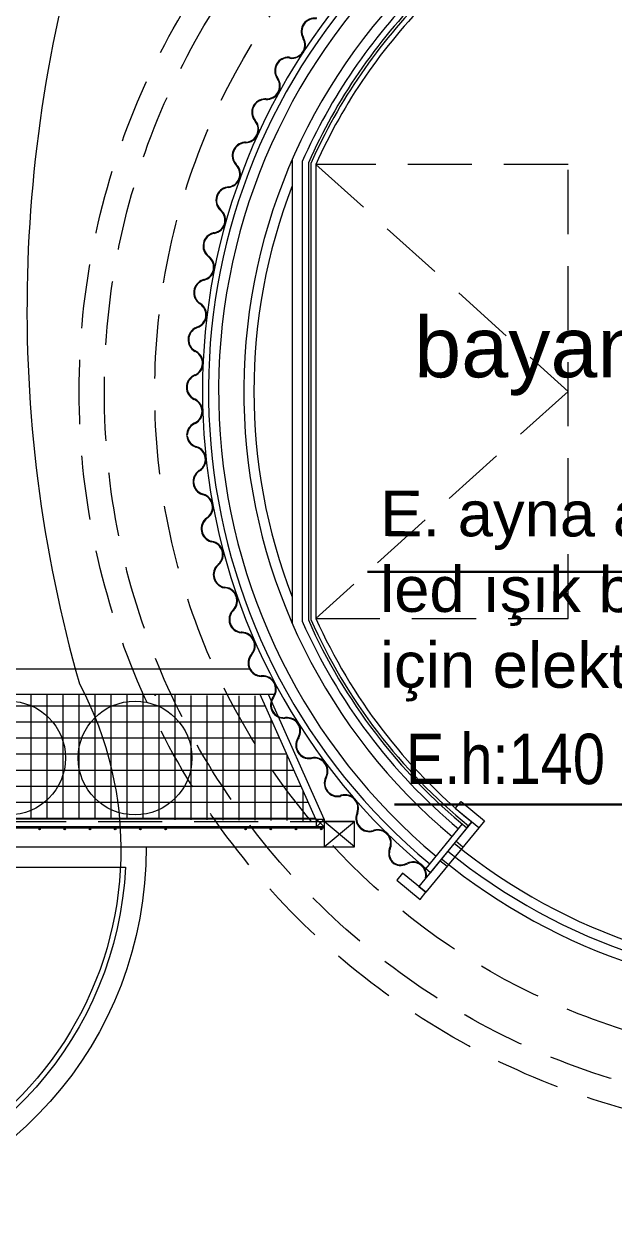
# Model space of a CAD drawing. Header units: millimetres. Extents: x 54215 to 67697, y 23496 to 56611.
# Drawn here: x 61031.6 to 61148.6, y 47274.3 to 47512.5 of the extents above; entities that cross this region are included whole.
import ezdxf

# ---------------------------------------------------------------- set-up
doc = ezdxf.new("R2010")
doc.units = ezdxf.units.MM
doc.linetypes.add('DASHED', pattern=[19.049999999999997, 12.7, -6.349999999999998])
for name, color, linetype, lineweight in [('no3_ahsap gorunus on ince', 32, 'Continuous', 13), ('no3_duvar kaplama', 8, 'Continuous', 0), ('no3_kutu profil gorunus', 8, 'Continuous', 0), ('no3_kutuprofil kesit', 74, 'Continuous', 18), ('no3_tefriş arka ince', 65, 'Continuous', 13), ('no3_tefriş izdüşüm', 87, 'Continuous', 15), ('t_elektrik', 1, 'Continuous', 30), ('t_yazı', 154, 'Continuous', 25)]:
    doc.layers.add(name, color=color, linetype=linetype, lineweight=lineweight)
doc.layers.add('no3_ahsap kesit on', color=7, linetype='Continuous', lineweight=20, true_color=0xfca103)
doc.layers.add('no3_alçıpan kesit', color=7, linetype='Continuous', lineweight=20, true_color=0xf5003d)
doc.styles.add('1.50', font='ARIALN.TTF', dxfattribs={"height": 10})
doc.styles.get("Standard").update_dxf_attribs({"font": 'arial.ttf'})

# ---------------------------------------------------------------- blocks, each defined once
blk = doc.blocks.new('asmakatplanblok')
at = {"layer": 'no3_duvar kaplama'}
h = blk.add_hatch(dxfattribs=at)
h.set_pattern_fill('NET', color=256)
h.set_pattern_definition([(9.199999999999998e-15, (-1.45519e-11, 0), (0, 3.174999999999998), []), (90, (-1.45519e-11, 0), (-3.174999999999998, 2e-16), [])])
edge = h.paths.add_edge_path(flags=17)
edge.add_line((63565.35333459888, 26567.82364310756), (63512.04525068808, 26567.82364310756))
edge.add_line((63512.04525068808, 26567.82364310756), (63512.04525068808, 26543.07889600084))
edge.add_line((63512.04525068808, 26543.07889600084), (63572.23685148214, 26543.07889600084))
edge.add_arc((63502.50048439352, 26537.00937334391), 70.00000000000753, 4.974218061164924, 26.11688853062726)
edge = h.paths.add_edge_path()
edge.add_line((63600.27381252236, 26567.5183986771), (63565.35333459888, 26567.82364310755))
edge.add_arc((63502.50048439352, 26537.00937334391), 70.00000000000765, 4.974218061164777, 26.11688853062708, ccw=False)
edge.add_line((63572.23685148214, 26543.07889600084), (63611.29919174477, 26542.77365157038))
edge.add_line((63611.29919174477, 26542.77365157038), (63600.27381252233, 26567.5183986771))
h.paths.add_polyline_path([(63503.04525068808, 26567.82364310756), (63359.65905911447, 26567.82364310756), (63359.65905911447, 26543.07889600084), (63503.04525068808, 26543.07889600084)], flags=17)
h.paths.add_polyline_path([(63350.65905911443, 26567.82364310756), (63207.27286754082, 26567.82364310756), (63207.27286754082, 26543.07889600084), (63350.65905911443, 26543.07889600084)], flags=17)
h.paths.add_polyline_path([(63198.27286754081, 26567.82364310756), (63054.88667596718, 26567.82364310756), (63054.88667596718, 26543.07889600084), (63198.27286754081, 26543.07889600084)], flags=17)
edge = h.paths.add_edge_path()
edge.add_line((63597.89802330107, 26567.82364310756), (62895.00048439355, 26567.82364310756))
edge.add_line((63045.88667596719, 26543.07889600084), (63045.88667596719, 26567.82364310756))
edge.add_line((63045.88667596719, 26543.07889600084), (62902.50048439357, 26543.07889600084))
edge.add_line((62902.50048439357, 26543.07889600084), (62902.50048439357, 26567.82364310756))
at = {"layer": 'no3_ahsap gorunus on ince'}
for radius, end in [(117.6751330176594, 272.8858723858554), (115.6751330176594, 272.8707175188166), (119.6751330176594, 272.9005206608172)]:
    blk.add_arc((63711.7988443969, 26627.89879998528), radius, 230.7586932150883, end, dxfattribs=at)
at = {"layer": 'no3_ahsap kesit on'}
for p, q in [((63640.34037406548, 26537.57160704221), (63638.9374347634, 26538.69941796216)), ((63637.18308260088, 26533.69398427499), (63635.78043946004, 26534.82215779043)), ((63631.61401909701, 26529.72707883205), (63633.00809863558, 26528.58842074458))]:
    blk.add_line(p, q, dxfattribs=at)
for points in [[(63644.60707285185, 26542.78925311116), (63643.46841476438, 26541.39517357259), (63638.82148296918, 26545.19070053085), (63639.96014105666, 26546.58478006942)], [(63631.86944054811, 26527.19434120601), (63633.00809863558, 26528.58842074458), (63628.36116684039, 26532.38394770284), (63627.22250875293, 26530.98986816428)]]:
    blk.add_lwpolyline(points, close=True, dxfattribs=at)
for points in [[(63642.07433522581, 26542.53383166006), (63631.61401909701, 26529.72707883205)], [(63643.46841476438, 26541.39517357259), (63633.00809863558, 26528.58842074458)]]:
    blk.add_lwpolyline(points, dxfattribs=at)
at = {"layer": 'no3_alçıpan kesit', "lineweight": 13}
for p, q in [((63608.48231992745, 26673.47142952992), (63608.48231992743, 26582.32617044066)), ((63609.68231992744, 26673.21782078601), (63609.68231992746, 26582.57977918455)), ((63640.20014403371, 26542.13619553277), (63632.9845659065, 26533.30203369208)), ((63641.12545348624, 26541.37209871128), (63633.91395226554, 26532.54292830043))]:
    blk.add_line(p, q, dxfattribs=at)
for radius, start, end in [(112.9210732859885, 134.9999999998526, 156.1978585291502), (111.7210732859885, 134.9999999998526, 156.0684890305212), (123.1210732859886, 142.515173112339, 230.7586932150883), (121.9210732859886, 142.3242424486633, 230.1947542365818), (112.9210732859885, 203.8021414708497, 230.1498057191396), (111.7210732859885, 203.9315109694788, 230.7586932150883)]:
    blk.add_arc((63711.7988443969, 26627.89879998528), radius, start, end, dxfattribs=at)
at = {"layer": 'no3_duvar kaplama'}
for p, q in [((63608.68323735049, 26697.80117599253), (63608.58706752125, 26697.97811496398)), ((63608.79356600565, 26697.86114179792), (63608.69739617639, 26698.03808076937)), ((63606.04557445026, 26693.95827699942), (63605.84657238974, 26693.98916737958)), ((63606.06483586041, 26694.0823628892), (63605.86583379987, 26694.11325326936)), ((63603.56738320098, 26689.85424758063), (63603.45626071468, 26690.0221994449)), ((63603.67210802878, 26689.92353697668), (63603.56098554246, 26690.09148884097)), ((63601.27220810825, 26685.79748661401), (63601.07127928205, 26685.8110380893)), ((63601.28065800503, 26685.92277392066), (63601.07972917883, 26685.93632539593)), ((63599.26307468179, 26681.50332447289), (63599.13766020455, 26681.66089110825)), ((63599.1648254672, 26681.42512343838), (63599.03941098997, 26681.58269007375)), ((63597.23146038598, 26677.3083654028), (63597.03011704682, 26677.30425499361)), ((63597.2340233935, 26677.18281963045), (63597.03268005438, 26677.17870922125)), ((63595.43001359885, 26672.6919884092), (63595.29409531449, 26672.840589404)), ((63595.52267237138, 26672.77673899524), (63595.38675408704, 26672.92533999003)), ((63593.77379637687, 26668.45118794078), (63593.57516543992, 26668.41799477023)), ((63593.79449367063, 26668.32733346168), (63593.59586273369, 26668.29414029112)), ((63592.33934217258, 26663.71164819136), (63592.19245351697, 26663.84941523582)), ((63592.42524553582, 26663.80323925064), (63592.27835688026, 26663.94100629512)), ((63591.01386814727, 26659.35679314915), (63590.81844192313, 26659.3081657228)), ((63591.04418932812, 26659.23493693898), (63590.84876310395, 26659.18630951263)), ((63589.95451206443, 26654.51957694656), (63589.7972979354, 26654.64543302829)), ((63590.03298845732, 26654.61760635909), (63589.87577432831, 26654.74346244084)), ((63588.97274395157, 26650.0742028708), (63588.78137039611, 26650.01149563088)), ((63589.01184446963, 26649.9548736646), (63588.82047091412, 26649.8921664247)), ((63588.2678823695, 26645.17276776965), (63588.10193391732, 26645.28686048146)), ((63588.33902382216, 26645.27624338842), (63588.17307536995, 26645.39033610024)), ((63587.60918090356, 26640.66661911148), (63587.42473285196, 26640.58578006195)), ((63587.65958734339, 26640.551608239), (63587.47513929178, 26640.47076918947)), ((63587.37944194853, 26635.72009347086), (63587.20328082418, 26635.81768083653)), ((63587.44029164562, 26635.82993710667), (63587.26413052122, 26635.92752447235)), ((63587.16270640093, 26631.17416495691), (63586.98256247363, 26631.08414162028)), ((63587.21883961782, 26631.06183788126), (63587.03869569055, 26630.97181454463)), ((63587.18231258893, 26626.2223459479), (63587.00146144567, 26626.31093996385)), ((63587.23755456616, 26626.33511400148), (63587.05670342293, 26626.42370801746)), ((63587.20032032128, 26621.67423942071), (63587.02017639402, 26621.58421608408)), ((63587.2564535382, 26621.56191234507), (63587.07630961091, 26621.47188900843)), ((63585.67330193466, 26619.19224503897), (63585.54773098749, 26619.19174785448)), ((63585.6829317729, 26619.0538498189), (63585.55850205782, 26619.03695141746)), ((63587.53897552272, 26616.80725620569), (63587.34809991584, 26616.87146320198)), ((63587.57901119997, 26616.92627492064), (63587.38813559308, 26616.99048191694)), ((63588.15102577428, 26612.30048443971), (63587.98418715838, 26612.18769741955)), ((63588.221353075, 26612.19645376763), (63588.05451445912, 26612.08366674745)), ((63588.81740464027, 26607.39366927022), (63588.62652903339, 26607.45787626651)), ((63588.85744031754, 26607.51268798519), (63588.66656471066, 26607.57689498147)), ((63589.66163438093, 26602.92156501197), (63589.50068611059, 26602.80052084669)), ((63589.73711034794, 26602.82120721023), (63589.57616207758, 26602.70016304497)), ((63590.60821482625, 26598.17540847667), (63590.41434853918, 26598.22992359762)), ((63590.57422242803, 26598.05452495081), (63590.38035614097, 26598.10904007175)), ((63591.85064973336, 26593.68302673107), (63591.70210160648, 26593.5470506682)), ((63591.93543634664, 26593.59040092384), (63591.78688821977, 26593.45442486094)), ((63593.22753703605, 26588.92644421248), (63593.0293231269, 26588.96204311536)), ((63593.24973440188, 26589.0500386578), (63593.05152049269, 26589.08563756067)), ((63594.8155007918, 26584.65987762898), (63594.67723197157, 26584.5134612056)), ((63594.90679739508, 26584.57366138812), (63594.76852857487, 26584.42724496473)), ((63596.53457252173, 26580.01599043311), (63596.33429496478, 26580.03708393592)), ((63596.54772517982, 26580.14087164687), (63596.34744762287, 26580.16196514967)), ((63598.45039367769, 26575.88667170858), (63598.32400042169, 26575.7298891186)), ((63598.54815400804, 26575.80786036566), (63598.42176075204, 26575.65107777569)), ((63600.52742124166, 26571.39146844296), (63600.32610740313, 26571.39683259243)), ((63600.53076600732, 26571.51699582047), (63600.32945216883, 26571.52235996997)), ((63602.755002474, 26567.42091105733), (63602.6409743058, 26567.25491824865)), ((63602.85850575085, 26567.34980985025), (63602.74447758263, 26567.18381704159)), ((63605.16357975013, 26563.22320074076), (63604.96360742946, 26563.19938673977)), ((63605.17842874966, 26563.09850985425), (63604.97845642899, 26563.07469585327)), ((63607.66330794661, 26559.28918279589), (63607.56092404893, 26559.11576545773)), ((63607.77144071996, 26559.22534226577), (63607.66905682231, 26559.05192492761)), ((63610.35592747018, 26555.25081413561), (63610.158811729, 26555.20956585981)), ((63610.38164745013, 26555.12790444276), (63610.18453170892, 26555.08665616696)), ((63613.19082080488, 26551.55101440758), (63613.10402946013, 26551.36929127157)), ((63613.30413258148, 26551.49689646927), (63613.21734123674, 26551.31517333326)), ((63616.21351301151, 26547.82974833775), (63616.02070679875, 26547.77159509191)), ((63616.24977392878, 26547.70952581142), (63616.05696771602, 26547.65137256557)), ((63619.35797515045, 26544.3891820903), (63619.28723702698, 26544.20062930308)), ((63619.47554549275, 26544.34507398925), (63619.40480736928, 26544.15652120203)), ((63622.70581480371, 26540.89433072675), (63622.51300859095, 26540.8361774809)), ((63622.74207572098, 26540.77410820041), (63622.54926950822, 26540.71595495456)), ((63625.77953881918, 26537.26521169207), (63625.85027694263, 26537.45376447927)), ((63625.89710916147, 26537.22110359103), (63625.96784728495, 26537.40965637824)), ((63626.42037119558, 26534.59595521219), (63626.32869816561, 26534.51013933056)), ((63626.44185197353, 26534.57630337608), (63626.36451106213, 26534.47737565808)), ((63629.10308187678, 26534.28809760013), (63629.28461230193, 26534.37529129499)), ((63629.15745069678, 26534.1749059866), (63629.33898112192, 26534.26209968145))]:
    blk.add_line(p, q, dxfattribs=at)
at = {"layer": 'no3_duvar kaplama', "lineweight": 13}
for p, q in [((63610.18231992745, 26673.11173063189), (63610.18231992745, 26582.68586933867)), ((63611.18231992745, 26672.89879998854), (63611.18231992745, 26582.89879998205)), ((63641.12545348624, 26541.37209871128), (63642.07433522581, 26542.53383166006))]:
    blk.add_line(p, q, dxfattribs=at)
for radius, start, end in [(111.2210732859885, 134.9999999998526, 156.0139588860544), (110.2210732859886, 134.9999999998526, 155.9037707031519), (111.2210732859885, 203.9860411139456, 230.7586932150883), (110.2210732859886, 204.0962292959643, 230.7586932150883)]:
    blk.add_arc((63711.7988443969, 26627.89879998528), radius, start, end, dxfattribs=at)
at = {"layer": 'no3_duvar kaplama'}
for centre, radius, start, end in [((63610.92661578816, 26699.2497057024), 2.662785965714283, 81.17659813216324, 208.5249546219746), ((63610.92661578816, 26699.2497057024), 2.537214034285714, 81.17659813216324, 208.5249546219746), ((63606.45401773874, 26696.58955105951), 2.662785965714283, 261.1765981321633, 28.52495462197462), ((63606.45401773874, 26696.58955105951), 2.537214034285714, 261.1765981321633, 28.52495462197462), ((63605.67697834277, 26691.4914993855), 2.662785965714283, 86.14157766177063, 213.4899341519327), ((63605.67697834277, 26691.4914993855), 2.537214034285714, 86.14157766177063, 213.4899341519327), ((63601.45139040067, 26688.4542370361), 2.662785965714283, 266.1415776617706, 33.48993415193268), ((63601.45139040067, 26688.4542370361), 2.537214034285714, 266.1415776617706, 33.48993415193268), ((63601.12281153003, 26683.24096366062), 2.662785965714283, 91.16952659325787, 218.5178830827726), ((63601.12281153003, 26683.24096366062), 2.537214034285714, 91.16952659325787, 218.5178830827726), ((63597.17967414173, 26679.845050886), 2.537214034285714, 271.1695265932578, 38.51788308277257), ((63597.17967414173, 26679.845050886), 2.662785965714283, 271.1695265932578, 38.51788308277257), ((63597.25894905467, 26674.63774796095), 2.662785965714283, 95.09932066488597, 222.4476771546347), ((63597.25894905467, 26674.63774796095), 2.537214034285714, 95.09932066488597, 222.4476771546347), ((63593.55781863119, 26670.9795804383), 2.537214034285714, 275.099320664886, 42.4476771546347), ((63593.55781863119, 26670.9795804383), 2.662785965714283, 275.099320664886, 42.4476771546347), ((63594.01405701952, 26665.7916278346), 2.662785965714283, 99.48702232878445, 226.8353788187597), ((63594.01405701952, 26665.7916278346), 2.537214034285714, 99.48702232878445, 226.8353788187597), ((63590.6036420333, 26661.86102665189), 2.537214034285714, 279.4870223287844, 46.83537881875967), ((63590.6036420333, 26661.86102665189), 2.662785965714283, 279.4870223287844, 46.83537881875967), ((63591.46141056983, 26656.72417260775), 2.662785965714283, 103.9730005528918, 231.3213570431631), ((63591.46141056983, 26656.72417260775), 2.537214034285714, 103.9730005528918, 231.3213570431631), ((63588.36887582293, 26652.53886677964), 2.537214034285714, 283.9730005528918, 51.32135704316311), ((63588.36887582293, 26652.53886677964), 2.662785965714283, 283.9730005528918, 51.32135704316311), ((63589.61050720669, 26647.48108830232), 2.662785965714283, 108.1423818000326, 235.4907382900014), ((63589.61050720669, 26647.48108830232), 2.537214034285714, 108.1423818000326, 235.4907382900014), ((63586.83045053278, 26643.08201556758), 2.537214034285714, 288.1423818000328, 55.49073829000139), ((63586.83045053278, 26643.08201556758), 2.662785965714283, 288.1423818000328, 55.49073829000139), ((63588.49361471934, 26638.14694414028), 2.662785965714283, 113.6666583248118, 241.0150148150701), ((63588.49361471934, 26638.14694414028), 2.537214034285714, 113.6666583248118, 241.0150148150701), ((63586.14995775043, 26633.50067380291), 2.537214034285714, 293.6666583248118, 61.0150148150701), ((63586.14995775043, 26633.50067380291), 2.662785965714283, 293.6666583248118, 61.0150148150701), ((63588.1728821611, 26628.70221631901), 2.662785965714283, 116.5526769675072, 243.9010334575898), ((63588.1728821611, 26628.70221631901), 2.537214034285714, 116.5526769675072, 243.9010334575898), ((63586.06613385072, 26623.94383764635), 2.537214034285714, 296.5526769675072, 63.90103345758978), ((63586.06613385072, 26623.94383764635), 2.662785965714283, 296.5526769675072, 63.90103345758978), ((63588.21049608151, 26619.20229078282), 2.662785965714283, 116.5526769675072, 180.2268552124521), ((63588.21049608151, 26619.20229078282), 2.537214034285714, 116.5526769675072, 180.2268552124521), ((63588.19706702401, 26619.39528648192), 2.662785965714283, 187.7338417417461, 251.4080199865976), ((63588.19706702401, 26619.39528648192), 2.537214034285714, 187.7338417417461, 251.4080199865976), ((63586.73004409183, 26614.40245164067), 2.537214034285714, 304.059663496746, 71.40801998659752), ((63586.73004409183, 26614.40245164067), 2.662785965714283, 304.059663496746, 71.40801998659752), ((63589.47549614152, 26609.98169954648), 2.662785965714283, 124.0596634967459, 251.4080199865976), ((63589.47549614152, 26609.98169954648), 2.537214034285714, 124.0596634967459, 251.4080199865976), ((63588.13662253686, 26604.9493208975), 2.537214034285714, 306.94568213936, 74.29403862929203), ((63588.13662253686, 26604.9493208975), 2.662785965714283, 306.94568213936, 74.29403862929203), ((63591.10117392164, 26600.67240715945), 2.662785965714283, 126.9456821393599, 254.2940386292921), ((63591.10117392164, 26600.67240715945), 2.537214034285714, 126.9456821393599, 254.2940386292921), ((63590.13751382207, 26595.5545556262), 2.537214034285714, 312.4699586648068, 79.8183151543774), ((63590.13751382207, 26595.5545556262), 2.662785965714283, 312.4699586648068, 79.8183151543774), ((63593.50002413106, 26591.58289596584), 2.662785965714283, 132.4699586648069, 259.8183151543774), ((63593.50002413106, 26591.58289596584), 2.537214034285714, 132.4699586648069, 259.8183151543774), ((63592.97082881352, 26586.40189954288), 2.537214034285714, 316.6393399113926, 83.98769640119718), ((63592.97082881352, 26586.40189954288), 2.662785965714283, 316.6393399113926, 83.98769640119718), ((63596.61320055313, 26582.68522305085), 2.662785965714283, 136.6393399113927, 263.9876964011972), ((63596.61320055313, 26582.68522305085), 2.537214034285714, 136.6393399113927, 263.9876964011972), ((63596.47512038718, 26577.47907570366), 2.537214034285714, 321.1253181357552, 88.47367462549651), ((63596.47512038718, 26577.47907570366), 2.662785965714283, 321.1253181357552, 88.47367462549651), ((63600.39703404258, 26574.05867378062), 2.662785965714283, 141.1253181357552, 268.4736746254965), ((63600.39703404258, 26574.05867378062), 2.537214034285714, 141.1253181357552, 268.4736746254965), ((63600.66369143332, 26568.85752972173), 2.662785965714283, 325.5130197999609, 92.86137628963381), ((63600.66369143332, 26568.85752972173), 2.537214034285714, 325.5130197999609, 92.86137628963381), ((63604.83578862331, 26565.74719837716), 2.662785965714283, 145.5130197999608, 272.8613762896338), ((63604.83578862331, 26565.74719837716), 2.537214034285714, 145.5130197999608, 272.8613762896338), ((63605.47845670612, 26560.57909756542), 2.662785965714283, 329.4428138714693, 96.79117036099278), ((63605.47845670612, 26560.57909756542), 2.537214034285714, 329.4428138714693, 96.79117036099278), ((63609.85390806283, 26557.7620101581), 2.662785965714283, 149.4428138714693, 276.7911703609928), ((63609.85390806283, 26557.7620101581), 2.537214034285714, 149.4428138714693, 276.7911703609928), ((63610.90132643648, 26552.64448164209), 2.662785965714283, 334.4707628023676, 101.8191192922349), ((63610.90132643648, 26552.64448164209), 2.537214034285714, 334.4707628023676, 101.8191192922349), ((63615.50683560513, 26550.22170609875), 2.662785965714283, 154.4707628023675, 281.8191192922349), ((63615.50683560513, 26550.22170609875), 2.537214034285714, 154.4707628023675, 281.8191192922349), ((63616.98243533777, 26545.28039791945), 2.662785965714283, 339.4357423319832, 106.7840988220872), ((63616.98243533777, 26545.28039791945), 2.537214034285714, 339.4357423319832, 106.7840988220872), ((63621.78034718195, 26543.26530537288), 2.662785965714283, 159.4357423319832, 286.7840988220872), ((63621.78034718195, 26543.26530537288), 2.537214034285714, 159.4357423319832, 286.7840988220872), ((63623.47473712997, 26538.34498030842), 2.662785965714283, 339.4357423319832, 106.7840988220872), ((63623.47473712997, 26538.34498030842), 2.537214034285714, 339.4357423319832, 106.7840988220872), ((63628.27264897415, 26536.32988776187), 2.662785965714283, 159.4357423319832, 223.1099205770525), ((63628.27264897415, 26536.32988776187), 2.537214034285714, 159.4357423319832, 223.1099205770525), ((63628.0045455115, 26536.57516404209), 2.662785965714283, 231.9819838165801, 295.6561620615759), ((63628.0045455115, 26536.57516404209), 2.537214034285714, 231.9819838165801, 295.6561620615759), ((63630.43751748719, 26531.97503323946), 2.662785965714283, 348.3078055719637, 115.6561620615759), ((63630.43751748719, 26531.97503323946), 2.537214034285714, 348.3078055719637, 115.6561620615759)]:
    blk.add_arc(centre, radius, start, end, dxfattribs=at)
at = {"layer": 'no3_kutu profil gorunus', "lineweight": 13}
blk.add_line((63606.48231992746, 26673.8910032254), (63606.48231992745, 26581.9065967452), dxfattribs=at)
at = {"layer": 'no3_kutu profil gorunus'}
for p, q in [((63598.03798161932, 26572.82364310755), (62895.00048439355, 26572.82364310755)), ((63602.98070104159, 26567.82364310756), (62895.00048439355, 26567.82364310756)), ((63611.43519780647, 26542.46840713993), (63600.13780646066, 26567.82364310756)), ((63612.80534500683, 26543.07889600084), (63601.7799657844, 26567.82364310756)), ((63612.80534500683, 26541.27889600084), (63510.54525068808, 26541.27889600084)), ((63611.30534500683, 26543.07889600084), (63512.04525068808, 26543.07889600084)), ((63611.30534500683, 26541.57889600084), (63512.04525068808, 26541.57889600084)), ((62895.00048439357, 26537.60510101832), (63618.80534500683, 26537.60510101832))]:
    blk.add_line(p, q, dxfattribs=at)
at = {"layer": 'no3_kutu profil gorunus', "linetype": 'DASHED'}
blk.add_line((63618.80534500683, 26542.57889600085), (62895.00048439352, 26542.57889600085), dxfattribs=at)
at = {"layer": 'no3_kutu profil gorunus', "lineweight": 13}
for radius, start, end in [(119.9210732859885, 134.9999999998526, 230.1853487565125), (114.9210732859885, 134.9999999998526, 230.1604027282682), (112.9210732859885, 158.8527072139172, 201.1472927860828)]:
    blk.add_arc((63711.7988443969, 26627.89879998528), radius, start, end, dxfattribs=at)
at = {"layer": 'no3_kutuprofil kesit'}
for p, q in [((63612.80534500683, 26543.07889600084), (63611.30534500683, 26541.57889600084)), ((63612.80534500683, 26541.57889600084), (63611.30534500683, 26543.07889600084)), ((63612.80534500683, 26537.60510101832), (63618.80534500683, 26542.60510101832)), ((63618.80534500683, 26537.60510101832), (63612.80534500683, 26542.60510101832))]:
    blk.add_line(p, q, dxfattribs=at)
for points in [[(63612.80534500683, 26543.07889600084), (63612.80534500683, 26541.57889600084), (63611.30534500683, 26541.57889600084), (63611.30534500683, 26543.07889600084)], [(63612.80534500683, 26537.60510101832), (63618.80534500683, 26537.60510101832), (63618.80534500683, 26542.60510101832), (63612.80534500683, 26542.60510101832)]]:
    blk.add_lwpolyline(points, close=True, dxfattribs=at)
for centre in [(63556.37532715548, 26541.12889600084), (63561.37532715549, 26541.12889600084), (63566.37532715549, 26541.12889600084), (63571.37532715548, 26541.12889600084), (63576.37532715549, 26541.12889600084), (63581.37532715549, 26541.12889600084), (63597.2340895282, 26541.12889600084), (63602.23408952821, 26541.12889600084), (63607.23408952821, 26541.12889600084), (63612.2340895282, 26541.12889600083)]:
    blk.add_circle(centre, 0.15, dxfattribs=at)
at = {"layer": 'no3_tefriş arka ince', "linetype": 'DASHED'}
for radius in [147.5694272276594, 142.5694272276594, 132.5694272276594]:
    blk.add_circle((63711.7988443969, 26627.89879998528), radius, dxfattribs=at)
at = {"layer": 'no3_tefriş izdüşüm'}
blk.add_lwpolyline([(63564.27894445402, 26569.92474775398), (63564.27894445402, 26569.92474775398, -0.5660524860642414), (63502.50048439352, 26467.00937334388), (62894.48595895295, 26467.00937334388)], format="xyb", dxfattribs=at)
blk.add_arc((63824.37961612088, 26644.18259722774), 270.493230248029, 161.1655901190478, 195.9338624655387, dxfattribs=at)

msp = doc.modelspace()

# ---------------------------------------------------------------- linework, layer by layer
msp.add_point((61057.61341894799, 47379.57127118779))
at = {"layer": 'no3_ahsap gorunus on ince'}
for points in [[(60988.88110690624, 47349.39238152338), (61055.83417820693, 47349.39238152338, -0.3852538819203849), (60988.88110690624, 47274.25556217902)], [(60992.88110690624, 47345.39238152338), (61051.75341771738, 47345.39238152338, -0.351485930967921), (60992.88110690624, 47278.85198203246)]]:
    msp.add_lwpolyline(points, format="xyb", close=True, dxfattribs=at)
at = {"layer": 'no3_duvar kaplama', "linetype": 'DASHED'}
for p, q in [((61089.51817614714, 47484.71228551106), (61139.51817614714, 47439.71228551106)), ((61139.51817614714, 47439.71228551106), (61089.51817614713, 47394.71228551106))]:
    msp.add_line(p, q, dxfattribs=at)
msp.add_lwpolyline([(61139.51817614713, 47394.71228551106), (61139.51817614714, 47484.71228551106), (61089.51817614714, 47484.71228551106), (61089.51817614713, 47394.71228551106)], close=True, dxfattribs=at)
at = {"layer": 'no3_tefriş arka ince'}
for centre in [(61028.58221598942, 47367.02785758547), (61053.6533163655, 47367.02785758547)]:
    msp.add_circle(centre, 11.28144923860236, dxfattribs=at)
at = {"layer": 't_elektrik'}
for p, q in [((61233.75655287957, 47403.9267002368), (61099.75641473128, 47403.9267002368)), ((61105.11504323794, 47357.81337620664), (61215.2165579696, 47357.81337620664))]:
    msp.add_line(p, q, dxfattribs=at)

# ---------------------------------------------------------------- block references
msp.add_blockref('asmakatplanblok', (-2521.664143781749, 20811.81348552254))

# ---------------------------------------------------------------- texts
at = {"layer": 't_elektrik', "insert": (61102.27928060904, 47420.01635632081, 0.0007140605797878), "char_height": 9, "width": 385.5589293680532, "attachment_point": 1, "rotation": 359.90819074276135}
msp.add_mtext('E. ayna arkası\\Pled ışık bandı \\Piçin elektrik ucu', dxfattribs=at)
at = {"layer": 't_elektrik', "insert": (61164.02130301062, 47365.34272126), "char_height": 10, "width": 132.0179629527856, "attachment_point": 5, "style": '1.50'}
msp.add_mtext('E.h:140 cm yedek priz', dxfattribs=at)
at = {"layer": 't_yazı', "insert": (61109.00660709947, 47438.87902541095), "char_height": 12, "width": 369.4951543414384, "attachment_point": 7}
msp.add_mtext('bayan wc', dxfattribs=at)

doc.saveas('drawing.dxf')
